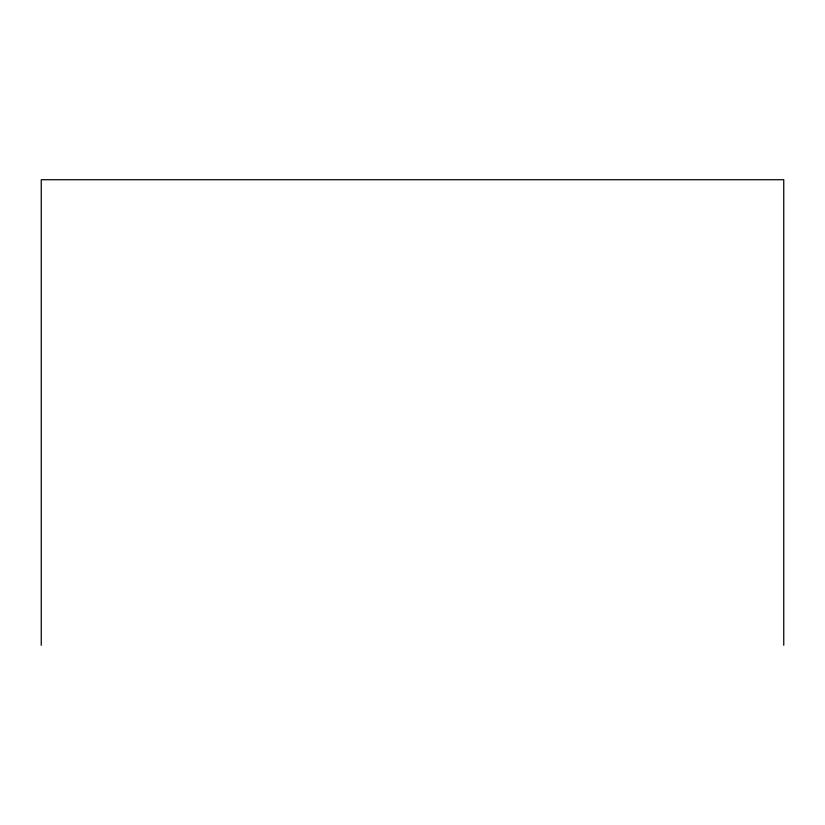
<?xml version="1.0" encoding="UTF-8"?>
<svg xmlns="http://www.w3.org/2000/svg" width="825" height="825" viewBox="0 0 825 825"><rect width="100%" height="100%" fill="white"/><g stroke="black" fill="none" stroke-linecap="round" stroke-linejoin="round"><path stroke-width="1.24" d="M783.75 645.274L783.75 179.726L41.25 179.726L41.25 645.274"/></g></svg>
